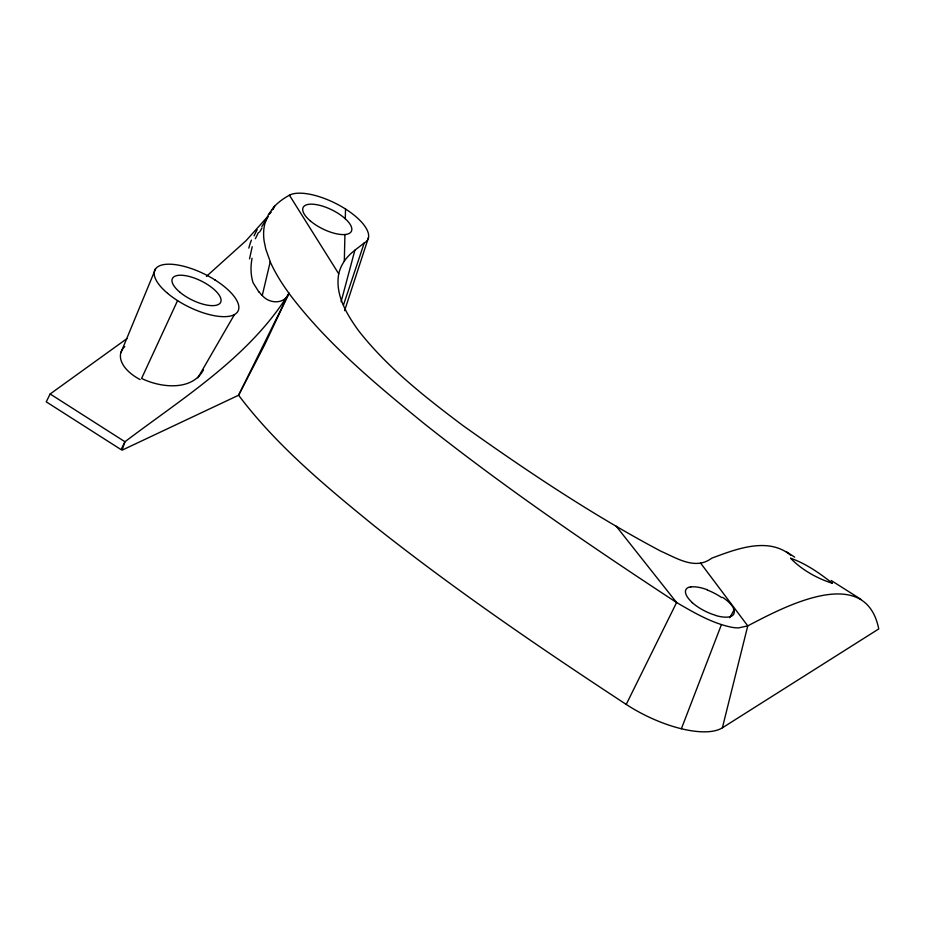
<?xml version="1.0" encoding="UTF-8"?>
<svg xmlns="http://www.w3.org/2000/svg" width="925" height="925" viewBox="0 0 925 925"><rect width="100%" height="100%" fill="white"/><g stroke="black" fill="none" stroke-linecap="round" stroke-linejoin="round"><path stroke-width="1.39" d="M790.574 555.15C767.9 536.488 735.849 549.196 711.741 558.18C695.427 570.575 676.58 558.018 661.051 551.3C591.803 514.589 526.441 470.756 462.65 425.361C425.211 397.137 387.644 367.861 358.576 330.711C346.806 314.396 334.885 294.832 338.735 273.846L338.804 273.522A235.678 92.465 26.3 0 1 344.32 261.208L344.921 234.522M345.291 218.786L345.522 209.015A45.811 17.968 26.3 0 0 289.409 195.198L338.735 273.823M249.53 258.884L252.201 246.744M722.39 727.802L747.758 625.878C782.908 607.552 865.465 562.666 878.75 628.931L722.39 727.802A76.301 29.935 26.3 0 1 626.225 704.422C540.05 647.882 454.788 589.699 373.978 525.631C325.415 486.076 276.494 445.526 238.592 395.229L288.947 293.341C326.849 343.637 375.77 384.187 424.332 423.743C505.142 487.81 590.404 545.993 676.591 602.533C693.958 612.604 711.753 623.173 731.652 627.266A35.162 13.794 26.3 0 0 738.52 627.902L747.758 625.878L700.56 563.048M341.094 301.793L354.888 250.189L364.23 242.963A45.811 17.968 26.3 0 0 345.522 209.015M203.5 369.78C192.099 391.448 160.337 387.725 141.583 378.441L177.577 300.613M344.586 310.673L368.485 237.575M343.453 305.077L364.23 242.963M681.378 728.75L721.431 624.629M120.909 352.656L155.55 268.863M288.947 293.341L264.504 345.106L238.592 395.229L122.007 450.209L124.956 441.745C183.358 397.542 249.657 356.958 288.947 293.341C284.368 304.649 269.163 303.874 262.261 295.445L270.262 261.717L265.787 249.114L264.157 241.275A234.372 91.945 26.3 0 1 264.839 223.653L268.504 214.415L274.621 206.206A287.837 112.931 26.3 0 1 289.433 195.221M255.358 238.719L258.468 232.476M50.135 393.981L46.25 401.843L121.071 449.608L124.956 441.745L50.135 393.981L127.002 338.585M626.225 704.422L676.591 602.533L616.258 526.267M272.968 209.27L274.621 206.206L272.817 209.316M729.756 617.715L733.941 610.142L733.444 608.87M197.881 377.793L234.407 314.616M259.601 232.117L262.006 227.978M261.833 226.567L266.643 218.901M270.192 213.374L270.909 212.241M267.337 217.826L268.042 216.739M269.187 214.438L270.771 212.195M267.614 216.67L246.085 240.65L206.425 276.39M214.658 279.732L215.467 280.24M860.817 599.25L831.193 580.495M786.169 551.577L794.691 557.151M259.058 292.231L253.057 282.703A184.526 88.985 -22.6 0 1 252.062 258.26M733.941 610.142L734.207 611.332A26.964 10.406 26.4 0 1 715.973 615.587M722.587 597.307A26.756 10.152 25.7 0 1 733.895 609.008M707.232 590A27.195 9.724 27.2 0 1 721.754 597.608M707.163 589.722A25.727 9.805 27.2 0 0 703.659 588.531A27.183 10.429 27.2 0 0 690.825 586.959M688.732 587.433A25.715 9.955 27.5 0 1 690.767 586.913M692.386 602.649A26.871 10.395 27.4 0 1 688.605 587.352M715.892 615.403A26.779 10.406 26.5 0 1 692.27 602.649M289.039 293.352A291.398 114.33 26.3 0 1 270.158 261.694M262.191 295.514A147.376 70.67 -45.4 0 1 259.231 292.057M274.02 206.853A18.292 1.26 -57.6 0 1 272.251 209.755M248.825 248.12A137.929 57.708 -32.7 0 1 251.392 240.107M254.074 235.852A73.827 17.656 -47.8 0 1 257.162 229.758M140.114 379.574A40.619 22.05 15.9 0 1 124.782 346.586M344.262 261.174A281.674 110.514 26.3 0 1 354.922 250.213M790.678 558.284C801.57 569.846 817.503 578.622 832.442 583.317C820.013 573.431 805.571 563.337 790.678 558.284M179.774 292.127A26.894 10.545 26.3 0 0 220.451 302.672A26.894 10.545 26.3 0 0 189.336 276.494A26.894 10.545 26.3 0 0 179.774 292.127M167.587 293.329A46.377 18.199 26.3 0 0 237.771 311.563A46.377 18.199 26.3 0 0 184.202 266.4A46.377 18.199 26.3 0 0 167.587 293.329M310.418 220.983A26.894 10.545 26.3 0 0 351.176 231.678A26.894 10.545 26.3 0 0 320.258 205.477A26.894 10.545 26.3 0 0 310.418 220.983"/></g></svg>
